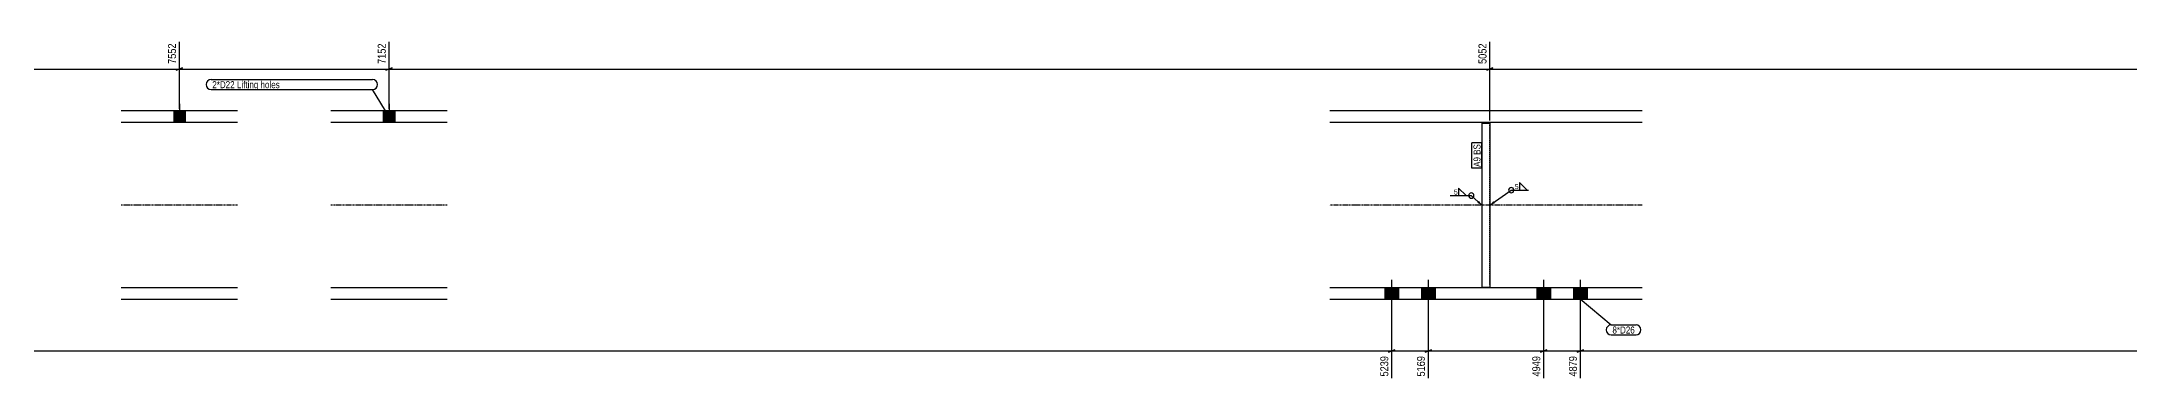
# Model space of a CAD drawing. Header units: millimetres. Extents: x 9 to 63589, y 10 to 4935.
# Drawn here: x 7220 to 11203, y 41 to 683 of the extents above; entities that cross this region are included whole.
import ezdxf

# ---------------------------------------------------------------- set-up
doc = ezdxf.new("R2010")
doc.units = ezdxf.units.MM
doc.linetypes.add('DXK_LINE_DOT2', pattern=[3.9198, 1.9599, -1.9599])
doc.linetypes.add('DXK_LINE_DOT3', pattern=[5.9187, 2.979, -0.9799, 0.9799, -0.9799])
for name, color, linetype in [('MÅLSÆTNING', 7, 'Continuous'), ('STÅL', 7, 'Continuous'), ('TEKST', 7, 'Continuous')]:
    doc.layers.add(name, color=color, linetype=linetype)
doc.styles.add('Arial Narrow', font='ARIALN.TTF', dxfattribs={"height": 0.2})

msp = doc.modelspace()

# ---------------------------------------------------------------- hatches: boundary and pattern name
at = {"layer": 'STÅL', "linetype": 'Continuous'}
for points in [[(7493.3, 551.2), (7471.3, 551.2), (7471.3, 528.7), (7493.3, 528.7)], [(7893.3, 551.2), (7871.3, 551.2), (7871.3, 528.7), (7893.3, 528.7)], [(9808.2, 213.7), (9782.2, 213.7), (9782.2, 191.2), (9808.2, 191.2)], [(9808.2, 213.7), (9782.2, 213.7), (9782.2, 191.2), (9808.2, 191.2)], [(9878.2, 213.7), (9852.2, 213.7), (9852.2, 191.2), (9878.2, 191.2)], [(9878.2, 213.7), (9852.2, 213.7), (9852.2, 191.2), (9878.2, 191.2)], [(10098.2, 213.7), (10072.2, 213.7), (10072.2, 191.2), (10098.2, 191.2)], [(10098.2, 213.7), (10072.2, 213.7), (10072.2, 191.2), (10098.2, 191.2)], [(10168.2, 213.7), (10142.2, 213.7), (10142.2, 191.2), (10168.2, 191.2)], [(10168.2, 213.7), (10142.2, 213.7), (10142.2, 191.2), (10168.2, 191.2)]]:
    msp.add_hatch(color=96, dxfattribs=at).paths.add_polyline_path(points)
at = {"layer": 'TEKST', "linetype": 'Continuous'}
for points in [[(9961.8, 379.7), (9967.6, 371.2), (9958.5, 376)], [(9992.2, 374.9), (9982.6, 371.2), (9989.4, 379)]]:
    msp.add_hatch(color=3, dxfattribs=at).paths.add_polyline_path(points)

# ---------------------------------------------------------------- linework, layer by layer
at = {"layer": 'MÅLSÆTNING', "color": 7, "linetype": 'Continuous'}
for p, q in [((7482.1, 555.2), (7482.1, 682.5)), ((7482.1, 555.2), (7482.1, 682.5)), ((7882.3, 555.2), (7882.3, 682.5)), ((9982.6, 532.7), (9982.6, 682.5)), ((9982.6, 532.7), (9982.6, 682.5)), ((180.6, 630.9), (7482.1, 630.9)), ((7488.1, 633.3), (7476.1, 628.5)), ((7476.1, 628.5), (7488.1, 633.3)), ((7482.1, 630.9), (7882.3, 630.9)), ((7876.3, 628.5), (7888.3, 633.3)), ((9988.6, 633.3), (9976.6, 628.5)), ((9976.6, 628.5), (9988.6, 633.3)), ((9982.6, 630.9), (14990, 630.9)), ((9795.2, 167.2), (9795.2, 41.6)), ((9795.2, 167.2), (9795.2, 41.6)), ((9865.2, 167.2), (9865.2, 41.6)), ((10085.2, 167.2), (10085.2, 41.6)), ((10085.2, 167.2), (10085.2, 41.6)), ((10155.2, 167.2), (10155.2, 41.6)), ((10155.2, 167.2), (10155.2, 41.6)), ((99, 93.2), (9795.2, 93.2)), ((9801.2, 95.6), (9789.2, 90.8)), ((9789.2, 90.8), (9801.2, 95.6)), ((9795.2, 93.2), (9865.2, 93.2)), ((9859.2, 90.8), (9871.2, 95.6)), ((10091.2, 95.6), (10079.2, 90.8)), ((10079.2, 90.8), (10091.2, 95.6)), ((10085.2, 93.2), (10155.2, 93.2)), ((10161.2, 95.6), (10149.2, 90.8)), ((10149.2, 90.8), (10161.2, 95.6)), ((10155.2, 93.2), (14990, 93.2))]:
    msp.add_line(p, q, dxfattribs=at)
at = {"layer": 'STÅL', "color": 96, "linetype": 'Continuous'}
for p, q in [((7482.3, 564.2), (7482.3, 528.7)), ((7882.3, 564.2), (7882.3, 528.7)), ((7471.3, 551.2), (7471.3, 528.7)), ((7493.3, 551.2), (7493.3, 528.7)), ((7871.3, 551.2), (7871.3, 528.7)), ((7893.3, 551.2), (7893.3, 528.7)), ((9782.2, 213.7), (9782.2, 191.2)), ((9782.2, 213.7), (9782.2, 191.2)), ((9795.2, 228.7), (9795.2, 123.7)), ((9795.2, 228.7), (9795.2, 123.7)), ((9808.2, 213.7), (9808.2, 191.2)), ((9808.2, 213.7), (9808.2, 191.2)), ((9852.2, 213.7), (9852.2, 191.2)), ((9852.2, 213.7), (9852.2, 191.2)), ((9865.2, 228.7), (9865.2, 123.7)), ((9865.2, 228.7), (9865.2, 123.7)), ((9878.2, 213.7), (9878.2, 191.2)), ((9878.2, 213.7), (9878.2, 191.2)), ((10072.2, 213.7), (10072.2, 191.2)), ((10072.2, 213.7), (10072.2, 191.2)), ((10085.2, 228.7), (10085.2, 123.7)), ((10085.2, 228.7), (10085.2, 123.7)), ((10098.2, 213.7), (10098.2, 191.2)), ((10098.2, 213.7), (10098.2, 191.2)), ((10142.2, 213.7), (10142.2, 191.2)), ((10142.2, 213.7), (10142.2, 191.2)), ((10155.2, 228.7), (10155.2, 123.7)), ((10155.2, 228.7), (10155.2, 123.7)), ((10168.2, 213.7), (10168.2, 191.2)), ((10168.2, 213.7), (10168.2, 191.2))]:
    msp.add_line(p, q, dxfattribs=at)
at = {"layer": 'STÅL', "color": 2, "linetype": 'Continuous'}
for p, q in [((7592.8, 551.2), (7371.3, 551.2)), ((7592.8, 528.7), (7371.3, 528.7)), ((7992.8, 551.2), (7771.3, 551.2)), ((7992.8, 528.7), (7771.3, 528.7)), ((10273.2, 551.2), (9677.2, 551.2)), ((10273.2, 528.7), (9677.2, 528.7)), ((9967.6, 527.7), (9967.6, 214.7)), ((9967.6, 527.7), (9982.6, 527.7)), ((9982.6, 527.7), (9982.6, 214.7)), ((7592.8, 213.7), (7371.3, 213.7)), ((7992.8, 213.7), (7771.3, 213.7)), ((10273.2, 213.7), (9677.2, 213.7)), ((9967.6, 214.7), (9982.6, 214.7)), ((7592.8, 191.2), (7371.3, 191.2)), ((7992.8, 191.2), (7771.3, 191.2)), ((10273.2, 191.2), (9677.2, 191.2))]:
    msp.add_line(p, q, dxfattribs=at)
at = {"layer": 'STÅL', "color": 7, "linetype": 'DXK_LINE_DOT2'}
for p, q in [((9967.6, 527.7), (9967.6, 214.7)), ((9982.6, 527.7), (9967.6, 527.7)), ((9982.6, 219.8), (9982.6, 527.7)), ((9967.6, 214.7), (9982.6, 214.7)), ((9982.6, 219.8), (9982.6, 214.7))]:
    msp.add_line(p, q, dxfattribs=at)
at = {"layer": 'STÅL', "color": 7, "linetype": 'DXK_LINE_DOT3'}
for p, q in [((7592.8, 371.2), (7371.3, 371.2)), ((7992.8, 371.2), (7771.3, 371.2)), ((10273.2, 371.2), (9677.2, 371.2))]:
    msp.add_line(p, q, dxfattribs=at)
at = {"layer": 'TEKST', "color": 3, "linetype": 'Continuous'}
msp.add_line((9967.6, 371.2), (9947.2, 389.5), dxfattribs=at)
for start, end in [(90, 270), (270, 90)]:
    msp.add_arc((9947.2, 389.5), 5, start, end, dxfattribs=at)

# ---------------------------------------------------------------- wipeouts: each hides what was drawn before it
at = {"color": 0}
for points in [[(7587.7, 594.3), (7587.7, 608.3), (7545, 608.3), (7545, 594.3)], [(10037.3, 401.1), (10037.3, 412.7), (10029.6, 412.7), (10029.6, 401.1)], [(10259.1, 126.5), (10259.1, 140.5), (10216.5, 140.5), (10216.5, 126.5)]]:
    msp.add_wipeout(points, dxfattribs=at).dxf.layer = 'TEKST'

# ---------------------------------------------------------------- next in the draw order: linework, layer by layer
at = {"layer": 'TEKST', "color": 3, "linetype": 'Continuous'}
for p, q in [((9982.6, 371.2), (10023.4, 399.9)), ((10023.4, 399.9), (10056.5, 399.9)), ((10053.6, 399.9), (10039.3, 414.2)), ((10039.3, 414.2), (10039.3, 399.9)), ((10039.3, 399.9), (10053.6, 399.9))]:
    msp.add_line(p, q, dxfattribs=at)
for start, end in [(90, 270), (270, 90)]:
    msp.add_arc((10023.4, 399.9), 5, start, end, dxfattribs=at)

# ---------------------------------------------------------------- next in the draw order: texts
at = {"layer": 'TEKST', "color": 3, "style": 'Arial Narrow'}
msp.add_text('5', height=9.54, dxfattribs=at).set_placement((10030.4, 401.9))

# ---------------------------------------------------------------- next in the draw order: wipeouts: each hides what was drawn before it
at = {"color": 0, "linetype": 'Continuous'}
for points in [[(7478.8, 682.8), (7456.4, 682.8), (7456.4, 637.4), (7478.8, 637.4)], [(7879.1, 682.8), (7856.7, 682.8), (7856.7, 637.4), (7879.1, 637.4)], [(9792, 86.7), (9769.6, 86.7), (9769.6, 41.3), (9792, 41.3)], [(9862, 86.7), (9839.6, 86.7), (9839.6, 41.3), (9862, 41.3)], [(10152, 86.7), (10129.6, 86.7), (10129.6, 41.3), (10152, 41.3)]]:
    msp.add_wipeout(points, dxfattribs=at).dxf.layer = 'MÅLSÆTNING'
at = {"color": 0}
for points in [[(7587.7, 594.3), (7587.7, 608.3), (7545, 608.3), (7545, 594.3)], [(9964.8, 463), (9950.8, 463), (9950.8, 444.3), (9964.8, 444.3)], [(9921, 390.7), (9921, 402.3), (9913.3, 402.3), (9913.3, 390.7)], [(10259.1, 126.5), (10259.1, 140.5), (10216.5, 140.5), (10216.5, 126.5)]]:
    msp.add_wipeout(points, dxfattribs=at).dxf.layer = 'TEKST'

# ---------------------------------------------------------------- next in the draw order: linework, layer by layer
at = {"layer": 'MÅLSÆTNING', "color": 7, "linetype": 'Continuous'}
for p, q in [((7882.3, 555.2), (7882.3, 682.5)), ((7888.3, 633.3), (7876.3, 628.5)), ((7882.3, 630.9), (9982.6, 630.9)), ((9865.2, 167.2), (9865.2, 41.6)), ((9871.2, 95.6), (9859.2, 90.8)), ((9865.2, 93.2), (10085.2, 93.2))]:
    msp.add_line(p, q, dxfattribs=at)
at = {"layer": 'TEKST', "color": 3, "linetype": 'Continuous'}
for p, q in [((9937.3, 389.5), (9923, 403.8)), ((9923, 403.8), (9923, 389.5)), ((9907.1, 389.5), (9947.2, 389.5)), ((9923, 389.5), (9937.3, 389.5))]:
    msp.add_line(p, q, dxfattribs=at)
at = {"layer": 'TEKST', "color": 7, "linetype": 'Continuous'}
for p, q in [((10155.2, 192.4), (10214.1, 142.9)), ((10214.1, 142.9), (10261.5, 142.9)), ((10214.1, 124.1), (10261.5, 124.1))]:
    msp.add_line(p, q, dxfattribs=at)
for centre, start, end in [((7542.6, 601.3), 90, 270), ((10214.1, 133.5), 90, 270), ((10261.5, 133.5), 270, 90)]:
    msp.add_arc(centre, 9.4, start, end, dxfattribs=at)

# ---------------------------------------------------------------- next in the draw order: texts
at = {"layer": 'MÅLSÆTNING', "color": 3, "linetype": 'Continuous', "style": 'Arial Narrow'}
for s, p in [('7552', (7475.7, 640.6)), ('7152', (7875.9, 640.6)), ('5239', (9788.8, 44.5)), ('5169', (9858.8, 44.5)), ('4879', (10148.8, 44.5))]:
    msp.add_text(s, height=15.27, rotation=90.0002, dxfattribs=at).set_placement(p)
at = {"layer": 'TEKST', "color": 3, "style": 'Arial Narrow'}
for s, height, p in [('5', 9.54, (9914.1, 391.5)), ('8*D26', 13.36, (10216.5, 126.5))]:
    msp.add_text(s, height=height, dxfattribs=at).set_placement(p)

# ---------------------------------------------------------------- next in the draw order: wipeouts: each hides what was drawn before it
at = {"color": 0}
for points in [[(7848.3, 594.3), (7848.3, 608.3), (7591.9, 608.3), (7591.9, 594.3)], [(9964.8, 463), (9950.8, 463), (9950.8, 444.3), (9964.8, 444.3)]]:
    msp.add_wipeout(points, dxfattribs=at).dxf.layer = 'TEKST'

# ---------------------------------------------------------------- next in the draw order: linework, layer by layer
at = {"layer": 'TEKST', "color": 7, "linetype": 'Continuous'}
msp.add_line((9967.2, 441.9), (9948.4, 441.9), dxfattribs=at)

# ---------------------------------------------------------------- next in the draw order: wipeouts: each hides what was drawn before it
at = {"color": 0, "linetype": 'Continuous'}
for points in [[(9979.4, 682.8), (9957, 682.8), (9957, 637.4), (9979.4, 637.4)], [(10082, 86.7), (10059.6, 86.7), (10059.6, 41.3), (10082, 41.3)]]:
    msp.add_wipeout(points, dxfattribs=at).dxf.layer = 'MÅLSÆTNING'
at = {"color": 0}
for points in [[(7848.3, 594.3), (7848.3, 608.3), (7591.9, 608.3), (7591.9, 594.3)], [(9964.8, 487.7), (9950.8, 487.7), (9950.8, 467.2), (9964.8, 467.2)]]:
    msp.add_wipeout(points, dxfattribs=at).dxf.layer = 'TEKST'

# ---------------------------------------------------------------- next in the draw order: linework, layer by layer
at = {"layer": 'TEKST', "color": 7, "linetype": 'Continuous'}
for p, q in [((7542.6, 610.7), (7850.7, 610.7)), ((7542.6, 591.9), (7850.7, 591.9)), ((7882.3, 539.9), (7850.7, 591.9))]:
    msp.add_line(p, q, dxfattribs=at)
msp.add_arc((7850.7, 601.3), 9.4, 270, 90, dxfattribs=at)

# ---------------------------------------------------------------- next in the draw order: texts
at = {"layer": 'MÅLSÆTNING', "color": 3, "linetype": 'Continuous', "style": 'Arial Narrow'}
for s, p in [('5052', (9976.2, 640.6)), ('4949', (10078.8, 44.5))]:
    msp.add_text(s, height=15.27, rotation=90.0002, dxfattribs=at).set_placement(p)
at = {"layer": 'TEKST', "color": 3, "style": 'Arial Narrow'}
for s, height, p in [('2*D22', 13.36, (7545, 594.3)), ('Lifting holes', 13.362, (7591.9, 594.3))]:
    msp.add_text(s, height=height, dxfattribs=at).set_placement(p)

# ---------------------------------------------------------------- next in the draw order: wipeouts: each hides what was drawn before it
at = {"color": 0}
msp.add_wipeout([(9964.8, 487.7), (9950.8, 487.7), (9950.8, 467.2), (9964.8, 467.2)], dxfattribs=at).dxf.layer = 'TEKST'

# ---------------------------------------------------------------- next in the draw order: linework, layer by layer
at = {"layer": 'TEKST', "color": 7, "linetype": 'Continuous'}
for p, q in [((9948.4, 441.9), (9948.4, 490.1)), ((9967.2, 490.1), (9948.4, 490.1)), ((9967.2, 441.9), (9967.2, 490.1))]:
    msp.add_line(p, q, dxfattribs=at)

# ---------------------------------------------------------------- next in the draw order: texts
at = {"layer": 'TEKST', "color": 3, "style": 'Arial Narrow'}
for s, p in [('BS', (9964.8, 467.2)), ('A9', (9964.8, 444.3))]:
    msp.add_text(s, height=13.36, rotation=90.0002, dxfattribs=at).set_placement(p)

doc.saveas('drawing.dxf')
